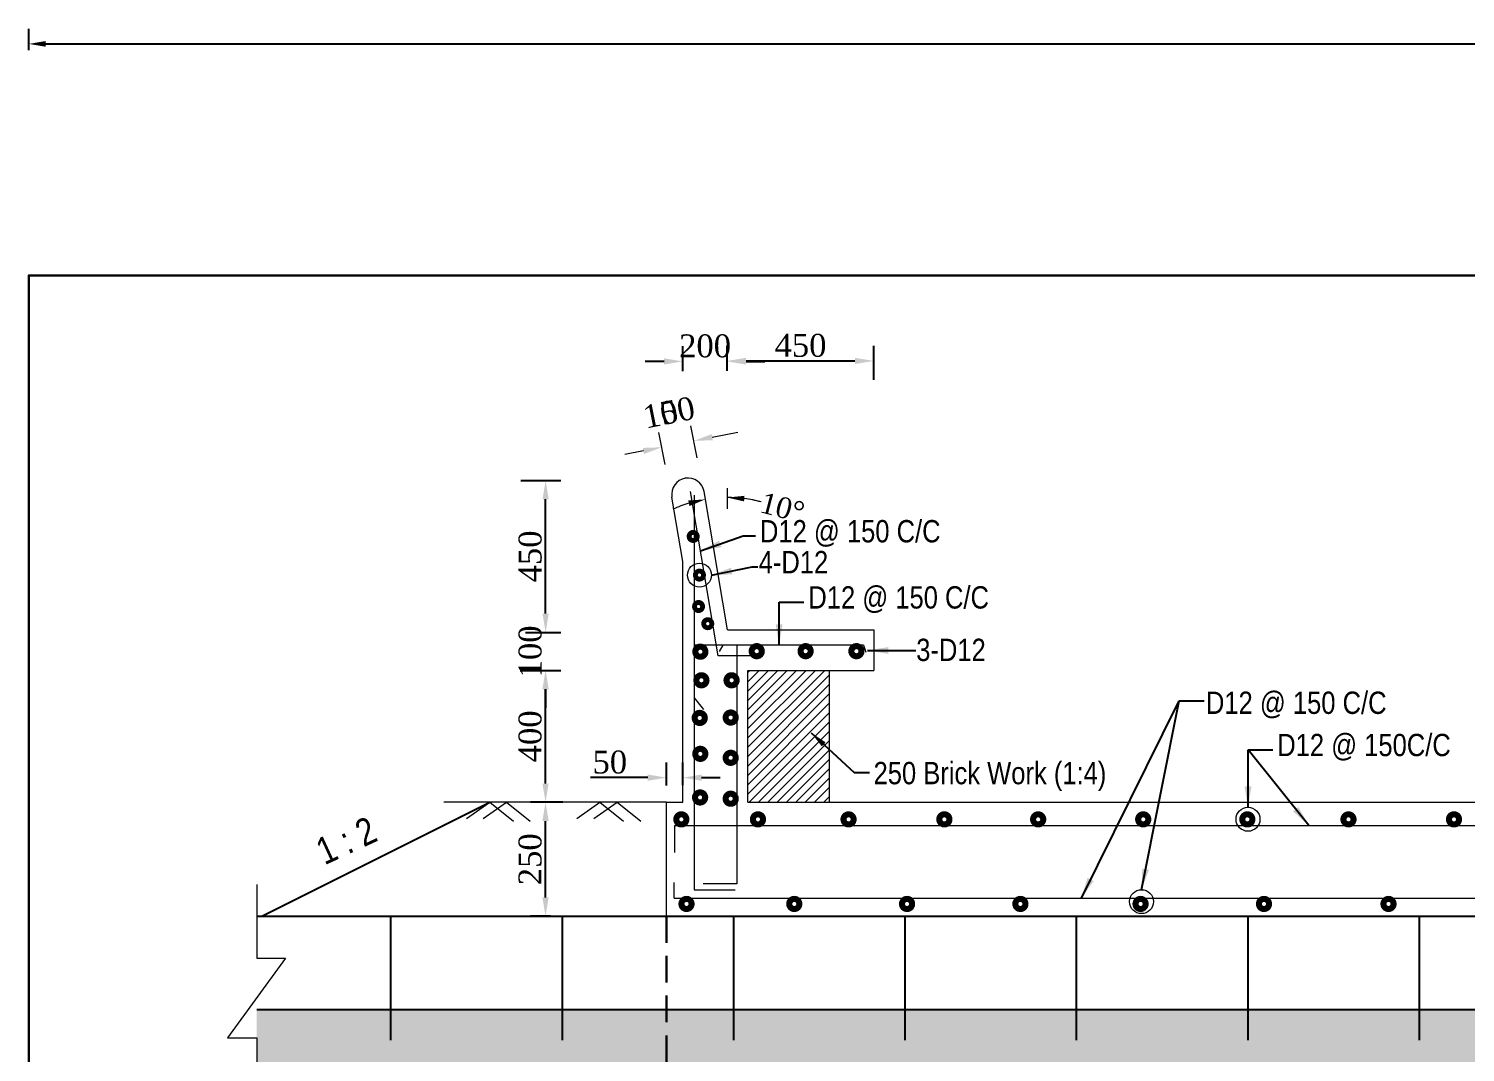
# Model space of a CAD drawing. Header units: metres. Extents: x -1354 to 3686, y -9962 to -7697.
# Drawn here: x 1283.34 to 1317.83, y -8932.42 to -8907.86 of the extents above; entities that cross this region are included whole.
import ezdxf

# ---------------------------------------------------------------- set-up
doc = ezdxf.new("R2010")
doc.units = ezdxf.units.M
doc.linetypes.add('DASHEDX2', pattern=[38.1, 25.4, -12.7])
doc.layers.add('Blocks', color=11, linetype='Continuous', lineweight=9)
doc.layers.add('Layer1', color=7, linetype='Continuous', lineweight=13)
doc.styles.get("Standard").update_dxf_attribs({"font": 'times.ttf'})
doc.styles.add('TIMES', font='ARIALN.TTF')
doc.dimstyles.get("Standard").update_dxf_attribs({"dimtxt": 0.5, "dimasz": 0.4075, "dimexe": 0.364, "dimexo": 0.219, "dimgap": 0.09, "dimtad": 0, "dimdec": 0, "dimlfac": 1000, "dimzin": 0, "dimdsep": 46, "dimtxsty": 'Standard', "dimcen": 0.09, "dimadec": 0, "dimazin": 0, "dimtfac": 1, "dimtdec": 0, "dimtofl": 0, "dimtmove": 0, "dimatfit": 3, "dimfxl": 1, "dimtolj": 1, "dimtzin": 0, "dimarcsym": 0})
pattern_1 = [(50, (-1602.6799, -8906.843), (1.2752927, -0.1115736), [0.13335, -1.46685]), (355, (-1602.6799, -8906.843), (-0.2466998, 1.3373965), [0.10668, -1.17348]), (100.451, (-1602.5737, -8906.8523), (1.0285975, 1.2258168), [0.11333, -1.24663]), (46.1842, (-1602.68, -8906.4874), (1.8975533, -0.2942963), [0.200025, -2.200275]), (96.6356, (-1602.5218, -8906.512), (1.6618296, 1.7319789), [0.169995, -1.869945]), (351.184, (-1602.68, -8906.4874), (1.6618322, 1.7319758), [0.16002, -1.76022]), (21, (-1602.5021, -8906.5763), (1.06130416, -0.71585863), [0.13335, -1.46685]), (326, (-1602.5021, -8906.5763), (0.4326142, 1.28931576), [0.10668, -1.17348]), (71.4514, (-1602.4137, -8906.636), (1.49391544, 0.57346), [0.11333, -1.24663]), (37.5, (-1602.67993, -8906.84303), (0.02162022, 0.59188527), [0, -1.159256, 0, -1.19126, 0, -1.177925]), (7.5, (-1602.6799, -8906.843), (0.46773764, 0.70126402), [0, -0.679196, 0, -1.132586, 0, -0.448945]), (327.5, (-1603.0764, -8906.84303), (0.94913417, -0.04010121), [0, -0.4445, 0, -1.38684, 0, -1.84023]), (317.5, (-1603.2542, -8906.843), (1.03690427, 0.17798544), [0, -0.57785, 0, -0.921004, 0, -1.30683])]
pattern_2 = [(45, (2871.1846, -5089.02784), (-0.1122532015, 0.1122532015), [])]

# ---------------------------------------------------------------- blocks, each defined once
blk = doc.blocks.new('*D164')
at = {"layer": 'Defpoints', "color": 0, "lineweight": -3}
for p in [(1295.747, -8926.421), (1296.222, -8926.421), (1296.089, -8929.155)]:
    blk.add_point(p, dxfattribs=at)
at = {"layer": 'Layer1', "color": 0, "lineweight": -2}
for p, q in [((1296.003, -8926.421), (1295.383, -8926.421)), ((1295.87, -8929.155), (1295.383, -8929.155))]:
    blk.add_line(p, q, dxfattribs=at)
at = {"layer": 'Layer1', "color": 7, "lineweight": -2}
blk.add_line((1295.747, -8928.705), (1295.747, -8926.871), dxfattribs=at)
at = {"layer": 'Layer1', "color": 7, "lineweight": -3}
for points in [[(1295.672, -8926.871), (1295.822, -8926.871), (1295.747, -8926.421)], [(1295.672, -8928.705), (1295.822, -8928.705), (1295.747, -8929.155)]]:
    blk.add_solid(points, dxfattribs=at)
at = {"layer": 'Layer1', "color": 0, "lineweight": 13, "insert": (1295.378, -8927.788), "char_height": 0.55, "attachment_point": 5, "rotation": 90}
blk.add_mtext('\\A1;250', dxfattribs=at)
blk = doc.blocks.new('*D168')
at = {"layer": 'Defpoints', "color": 0, "lineweight": -3}
for p in [(1294.922, -8923.257), (1295.747, -8923.257), (1296.384, -8926.421)]:
    blk.add_point(p, dxfattribs=at)
at = {"layer": 'Layer1', "color": 0, "lineweight": -2}
for p, q in [((1295.141, -8923.257), (1296.111, -8923.257)), ((1296.165, -8926.421), (1295.383, -8926.421))]:
    blk.add_line(p, q, dxfattribs=at)
at = {"layer": 'Layer1', "color": 7, "lineweight": -2}
blk.add_line((1295.747, -8925.971), (1295.747, -8923.707), dxfattribs=at)
at = {"layer": 'Layer1', "color": 7, "lineweight": -3}
for points in [[(1295.672, -8923.707), (1295.822, -8923.707), (1295.747, -8923.257)], [(1295.672, -8925.971), (1295.822, -8925.971), (1295.747, -8926.421)]]:
    blk.add_solid(points, dxfattribs=at)
at = {"layer": 'Layer1', "color": 0, "lineweight": 13, "insert": (1295.378, -8924.839), "char_height": 0.55, "attachment_point": 5, "rotation": 90}
blk.add_mtext('\\A1;400', dxfattribs=at)
blk = doc.blocks.new('*D169')
at = {"layer": 'Defpoints', "color": 0, "lineweight": -3}
for p in [(1295.065, -8922.345), (1295.749, -8922.345), (1294.922, -8923.257)]:
    blk.add_point(p, dxfattribs=at)
at = {"layer": 'Layer1', "color": 7, "lineweight": -2}
for p, q in [((1295.749, -8921.895), (1295.749, -8921.445)), ((1295.749, -8923.707), (1295.749, -8924.157))]:
    blk.add_line(p, q, dxfattribs=at)
at = {"layer": 'Layer1', "color": 0, "lineweight": -2}
for p, q in [((1295.284, -8922.345), (1296.113, -8922.345)), ((1295.141, -8923.257), (1296.113, -8923.257))]:
    blk.add_line(p, q, dxfattribs=at)
at = {"layer": 'Layer1', "color": 7, "lineweight": -3}
for points in [[(1295.674, -8921.895), (1295.824, -8921.895), (1295.749, -8922.345)], [(1295.674, -8923.707), (1295.824, -8923.707), (1295.749, -8923.257)]]:
    blk.add_solid(points, dxfattribs=at)
at = {"layer": 'Layer1', "color": 0, "lineweight": 13, "insert": (1295.38, -8922.801), "char_height": 0.55, "attachment_point": 5, "rotation": 90}
blk.add_mtext('\\A1;100', dxfattribs=at)
blk = doc.blocks.new('*D170')
at = {"layer": 'Defpoints', "color": 0, "lineweight": -3}
for p in [(1294.938, -8918.701), (1295.749, -8918.701), (1295.044, -8922.345)]:
    blk.add_point(p, dxfattribs=at)
at = {"layer": 'Layer1', "color": 0, "lineweight": -2}
for p, q in [((1295.157, -8918.701), (1296.113, -8918.701)), ((1295.263, -8922.345), (1296.113, -8922.345))]:
    blk.add_line(p, q, dxfattribs=at)
at = {"layer": 'Layer1', "color": 7, "lineweight": -2}
blk.add_line((1295.749, -8921.895), (1295.749, -8919.151), dxfattribs=at)
at = {"layer": 'Layer1', "color": 7, "lineweight": -3}
for points in [[(1295.674, -8919.151), (1295.824, -8919.151), (1295.749, -8918.701)], [(1295.674, -8921.895), (1295.824, -8921.895), (1295.749, -8922.345)]]:
    blk.add_solid(points, dxfattribs=at)
at = {"layer": 'Layer1', "color": 0, "lineweight": 13, "insert": (1295.38, -8920.523), "char_height": 0.55, "attachment_point": 5, "rotation": 90}
blk.add_mtext('\\A1;450', dxfattribs=at)
blk = doc.blocks.new('*D171')
at = {"layer": 'Defpoints', "color": 0, "lineweight": -3}
for p in [(1303.625, -8915.832), (1300.111, -8916.288), (1303.625, -8916.503)]:
    blk.add_point(p, dxfattribs=at)
at = {"layer": 'Layer1', "color": 0, "lineweight": -2}
for p, q in [((1300.111, -8916.069), (1300.111, -8915.468)), ((1303.625, -8916.284), (1303.625, -8915.468))]:
    blk.add_line(p, q, dxfattribs=at)
at = {"layer": 'Layer1', "color": 7, "lineweight": -2}
blk.add_line((1300.561, -8915.832), (1303.175, -8915.832), dxfattribs=at)
at = {"layer": 'Layer1', "color": 7, "lineweight": -3}
for points in [[(1300.561, -8915.757), (1300.561, -8915.907), (1300.111, -8915.832)], [(1303.175, -8915.757), (1303.175, -8915.907), (1303.625, -8915.832)]]:
    blk.add_solid(points, dxfattribs=at)
at = {"layer": 'Layer1', "color": 0, "lineweight": 13, "insert": (1301.868, -8915.462), "char_height": 0.55, "attachment_point": 5}
blk.add_mtext('\\A1;450', dxfattribs=at)
blk = doc.blocks.new('*D172')
at = {"layer": 'Defpoints', "color": 0, "lineweight": -3}
for p in [(1299.042, -8925.829), (1298.652, -8926.234), (1299.042, -8926.228)]:
    blk.add_point(p, dxfattribs=at)
at = {"layer": 'Layer1', "color": 0, "lineweight": -2}
for p, q in [((1298.652, -8926.015), (1298.652, -8925.465)), ((1299.042, -8926.009), (1299.042, -8925.465))]:
    blk.add_line(p, q, dxfattribs=at)
at = {"layer": 'Layer1', "color": 7, "lineweight": -2}
for p, q in [((1298.202, -8925.829), (1296.827, -8925.829)), ((1299.492, -8925.829), (1299.942, -8925.829))]:
    blk.add_line(p, q, dxfattribs=at)
at = {"layer": 'Layer1', "color": 7, "lineweight": -3}
for points in [[(1298.202, -8925.754), (1298.202, -8925.904), (1298.652, -8925.829)], [(1299.492, -8925.754), (1299.492, -8925.904), (1299.042, -8925.829)]]:
    blk.add_solid(points, dxfattribs=at)
at = {"layer": 'Layer1', "color": 0, "lineweight": 13, "insert": (1297.29, -8925.459), "char_height": 0.55, "attachment_point": 5}
blk.add_mtext('\\A1;50', dxfattribs=at)
blk = doc.blocks.new('*D173')
at = {"layer": 'Defpoints', "color": 0, "lineweight": -3}
for p in [(1300.111, -8915.844), (1299.042, -8916.293), (1300.111, -8916.288)]:
    blk.add_point(p, dxfattribs=at)
at = {"layer": 'Layer1', "color": 0, "lineweight": -2}
for p, q in [((1299.042, -8916.074), (1299.042, -8915.48)), ((1300.111, -8916.069), (1300.111, -8915.48))]:
    blk.add_line(p, q, dxfattribs=at)
at = {"layer": 'Layer1', "color": 7, "lineweight": -2}
for p, q in [((1298.592, -8915.844), (1298.142, -8915.844)), ((1300.561, -8915.844), (1301.011, -8915.844))]:
    blk.add_line(p, q, dxfattribs=at)
at = {"layer": 'Layer1', "color": 7, "lineweight": -3}
for points in [[(1298.592, -8915.769), (1298.592, -8915.919), (1299.042, -8915.844)], [(1300.561, -8915.769), (1300.561, -8915.919), (1300.111, -8915.844)]]:
    blk.add_solid(points, dxfattribs=at)
at = {"layer": 'Layer1', "color": 0, "lineweight": 13, "insert": (1299.577, -8915.474), "char_height": 0.55, "attachment_point": 5}
blk.add_mtext('\\A1;200', dxfattribs=at)
blk = doc.blocks.new('*D190')
at = {"color": 0, "lineweight": -2, "ltscale": 0.5}
for p, q in [((1283.341, -8908.376), (1283.341, -8907.862)), ((1394.44, -8908.376), (1394.44, -8907.862)), ((1283.749, -8908.226), (1337.752, -8908.226)), ((1394.033, -8908.226), (1340.029, -8908.226))]:
    blk.add_line(p, q, dxfattribs=at)
at = {"color": 0, "linetype": 'Continuous', "lineweight": -3, "ltscale": 0.5}
for points in [[(1283.749, -8908.158), (1283.749, -8908.294), (1283.341, -8908.226)], [(1394.033, -8908.158), (1394.033, -8908.294), (1394.44, -8908.226)]]:
    blk.add_solid(points, dxfattribs=at)
at = {"layer": 'Defpoints', "color": 0, "linetype": 'Continuous', "lineweight": -3, "ltscale": 0.5}
for p in [(1394.44, -8908.226), (1283.341, -8913.782), (1394.44, -8913.782)]:
    blk.add_point(p, dxfattribs=at)
at = {"color": 0, "linetype": 'Continuous', "lineweight": -3, "ltscale": 0.5, "insert": (1338.891, -8908.226), "char_height": 0.5, "attachment_point": 5}
blk.add_mtext('\\A1;111099', dxfattribs=at)
blk = doc.blocks.new('*D290')
at = {"layer": 'Defpoints', "color": 0, "lineweight": -3}
for p in [(1295.747, -8926.421), (1296.222, -8926.421), (1296.089, -8929.155)]:
    blk.add_point(p, dxfattribs=at)
at = {"layer": 'Layer1', "color": 0, "lineweight": -2}
for p, q in [((1296.003, -8926.421), (1295.383, -8926.421)), ((1295.87, -8929.155), (1295.383, -8929.155))]:
    blk.add_line(p, q, dxfattribs=at)
at = {"layer": 'Layer1', "color": 7, "lineweight": -2}
blk.add_line((1295.747, -8928.705), (1295.747, -8926.871), dxfattribs=at)
at = {"layer": 'Layer1', "color": 7, "lineweight": -3}
for points in [[(1295.672, -8926.871), (1295.822, -8926.871), (1295.747, -8926.421)], [(1295.672, -8928.705), (1295.822, -8928.705), (1295.747, -8929.155)]]:
    blk.add_solid(points, dxfattribs=at)
at = {"layer": 'Layer1', "color": 0, "lineweight": 13, "insert": (1295.378, -8927.788), "char_height": 0.55, "attachment_point": 5, "rotation": 90}
blk.add_mtext('\\A1;250', dxfattribs=at)
blk = doc.blocks.new('*D294')
at = {"layer": 'Defpoints', "color": 0, "lineweight": -3}
for p in [(1294.922, -8923.257), (1295.747, -8923.257), (1296.384, -8926.421)]:
    blk.add_point(p, dxfattribs=at)
at = {"layer": 'Layer1', "color": 0, "lineweight": -2}
for p, q in [((1295.141, -8923.257), (1296.111, -8923.257)), ((1296.165, -8926.421), (1295.383, -8926.421))]:
    blk.add_line(p, q, dxfattribs=at)
at = {"layer": 'Layer1', "color": 7, "lineweight": -2}
blk.add_line((1295.747, -8925.971), (1295.747, -8923.707), dxfattribs=at)
at = {"layer": 'Layer1', "color": 7, "lineweight": -3}
for points in [[(1295.672, -8923.707), (1295.822, -8923.707), (1295.747, -8923.257)], [(1295.672, -8925.971), (1295.822, -8925.971), (1295.747, -8926.421)]]:
    blk.add_solid(points, dxfattribs=at)
at = {"layer": 'Layer1', "color": 0, "lineweight": 13, "insert": (1295.378, -8924.839), "char_height": 0.55, "attachment_point": 5, "rotation": 90}
blk.add_mtext('\\A1;400', dxfattribs=at)
blk = doc.blocks.new('*D295')
at = {"layer": 'Defpoints', "color": 0, "lineweight": -3}
for p in [(1295.065, -8922.345), (1295.749, -8922.345), (1294.922, -8923.257)]:
    blk.add_point(p, dxfattribs=at)
at = {"layer": 'Layer1', "color": 7, "lineweight": -2}
for p, q in [((1295.749, -8921.895), (1295.749, -8921.445)), ((1295.749, -8923.707), (1295.749, -8924.157))]:
    blk.add_line(p, q, dxfattribs=at)
at = {"layer": 'Layer1', "color": 0, "lineweight": -2}
for p, q in [((1295.284, -8922.345), (1296.113, -8922.345)), ((1295.141, -8923.257), (1296.113, -8923.257))]:
    blk.add_line(p, q, dxfattribs=at)
at = {"layer": 'Layer1', "color": 7, "lineweight": -3}
for points in [[(1295.674, -8921.895), (1295.824, -8921.895), (1295.749, -8922.345)], [(1295.674, -8923.707), (1295.824, -8923.707), (1295.749, -8923.257)]]:
    blk.add_solid(points, dxfattribs=at)
at = {"layer": 'Layer1', "color": 0, "lineweight": 13, "insert": (1295.38, -8922.801), "char_height": 0.55, "attachment_point": 5, "rotation": 90}
blk.add_mtext('\\A1;100', dxfattribs=at)
blk = doc.blocks.new('*D296')
at = {"layer": 'Defpoints', "color": 0, "lineweight": -3}
for p in [(1294.938, -8918.701), (1295.749, -8918.701), (1295.044, -8922.345)]:
    blk.add_point(p, dxfattribs=at)
at = {"layer": 'Layer1', "color": 0, "lineweight": -2}
for p, q in [((1295.157, -8918.701), (1296.113, -8918.701)), ((1295.263, -8922.345), (1296.113, -8922.345))]:
    blk.add_line(p, q, dxfattribs=at)
at = {"layer": 'Layer1', "color": 7, "lineweight": -2}
blk.add_line((1295.749, -8921.895), (1295.749, -8919.151), dxfattribs=at)
at = {"layer": 'Layer1', "color": 7, "lineweight": -3}
for points in [[(1295.674, -8919.151), (1295.824, -8919.151), (1295.749, -8918.701)], [(1295.674, -8921.895), (1295.824, -8921.895), (1295.749, -8922.345)]]:
    blk.add_solid(points, dxfattribs=at)
at = {"layer": 'Layer1', "color": 0, "lineweight": 13, "insert": (1295.38, -8920.523), "char_height": 0.55, "attachment_point": 5, "rotation": 90}
blk.add_mtext('\\A1;450', dxfattribs=at)
blk = doc.blocks.new('*D297')
at = {"layer": 'Defpoints', "color": 0, "lineweight": -3}
for p in [(1303.625, -8915.832), (1300.111, -8916.288), (1303.625, -8916.503)]:
    blk.add_point(p, dxfattribs=at)
at = {"layer": 'Layer1', "color": 0, "lineweight": -2}
for p, q in [((1300.111, -8916.069), (1300.111, -8915.468)), ((1303.625, -8916.284), (1303.625, -8915.468))]:
    blk.add_line(p, q, dxfattribs=at)
at = {"layer": 'Layer1', "color": 7, "lineweight": -2}
blk.add_line((1300.561, -8915.832), (1303.175, -8915.832), dxfattribs=at)
at = {"layer": 'Layer1', "color": 7, "lineweight": -3}
for points in [[(1300.561, -8915.757), (1300.561, -8915.907), (1300.111, -8915.832)], [(1303.175, -8915.757), (1303.175, -8915.907), (1303.625, -8915.832)]]:
    blk.add_solid(points, dxfattribs=at)
at = {"layer": 'Layer1', "color": 0, "lineweight": 13, "insert": (1301.868, -8915.462), "char_height": 0.55, "attachment_point": 5}
blk.add_mtext('\\A1;450', dxfattribs=at)
blk = doc.blocks.new('*D299')
at = {"layer": 'Defpoints', "color": 0, "lineweight": -3}
for p in [(1299.042, -8925.829), (1298.652, -8926.234), (1299.042, -8926.228)]:
    blk.add_point(p, dxfattribs=at)
at = {"layer": 'Layer1', "color": 0, "lineweight": -2}
for p, q in [((1298.652, -8926.015), (1298.652, -8925.465)), ((1299.042, -8926.009), (1299.042, -8925.465))]:
    blk.add_line(p, q, dxfattribs=at)
at = {"layer": 'Layer1', "color": 7, "lineweight": -2}
for p, q in [((1298.202, -8925.829), (1296.827, -8925.829)), ((1299.492, -8925.829), (1299.942, -8925.829))]:
    blk.add_line(p, q, dxfattribs=at)
at = {"layer": 'Layer1', "color": 7, "lineweight": -3}
for points in [[(1298.202, -8925.754), (1298.202, -8925.904), (1298.652, -8925.829)], [(1299.492, -8925.754), (1299.492, -8925.904), (1299.042, -8925.829)]]:
    blk.add_solid(points, dxfattribs=at)
at = {"layer": 'Layer1', "color": 0, "lineweight": 13, "insert": (1297.29, -8925.459), "char_height": 0.55, "attachment_point": 5}
blk.add_mtext('\\A1;50', dxfattribs=at)
blk = doc.blocks.new('*D300')
at = {"layer": 'Defpoints', "color": 0, "lineweight": -3}
for p in [(1300.111, -8915.844), (1299.042, -8916.293), (1300.111, -8916.288)]:
    blk.add_point(p, dxfattribs=at)
at = {"layer": 'Layer1', "color": 0, "lineweight": -2}
for p, q in [((1299.042, -8916.074), (1299.042, -8915.48)), ((1300.111, -8916.069), (1300.111, -8915.48))]:
    blk.add_line(p, q, dxfattribs=at)
at = {"layer": 'Layer1', "color": 7, "lineweight": -2}
for p, q in [((1298.592, -8915.844), (1298.142, -8915.844)), ((1300.561, -8915.844), (1301.011, -8915.844))]:
    blk.add_line(p, q, dxfattribs=at)
at = {"layer": 'Layer1', "color": 7, "lineweight": -3}
for points in [[(1298.592, -8915.769), (1298.592, -8915.919), (1299.042, -8915.844)], [(1300.561, -8915.769), (1300.561, -8915.919), (1300.111, -8915.844)]]:
    blk.add_solid(points, dxfattribs=at)
at = {"layer": 'Layer1', "color": 0, "lineweight": 13, "insert": (1299.577, -8915.474), "char_height": 0.55, "attachment_point": 5}
blk.add_mtext('\\A1;200', dxfattribs=at)
blk = doc.blocks.new('*D317')
at = {"color": 0, "lineweight": -2, "ltscale": 0.5}
for p, q in [((1283.341, -8908.376), (1283.341, -8907.862)), ((1394.44, -8908.376), (1394.44, -8907.862)), ((1283.749, -8908.226), (1337.752, -8908.226)), ((1394.033, -8908.226), (1340.029, -8908.226))]:
    blk.add_line(p, q, dxfattribs=at)
at = {"color": 0, "linetype": 'Continuous', "lineweight": -3, "ltscale": 0.5}
for points in [[(1283.749, -8908.158), (1283.749, -8908.294), (1283.341, -8908.226)], [(1394.033, -8908.158), (1394.033, -8908.294), (1394.44, -8908.226)]]:
    blk.add_solid(points, dxfattribs=at)
at = {"layer": 'Defpoints', "color": 0, "linetype": 'Continuous', "lineweight": -3, "ltscale": 0.5}
for p in [(1394.44, -8908.226), (1283.341, -8913.782), (1394.44, -8913.782)]:
    blk.add_point(p, dxfattribs=at)
at = {"color": 0, "linetype": 'Continuous', "lineweight": -3, "ltscale": 0.5, "insert": (1338.891, -8908.226), "char_height": 0.5, "attachment_point": 5}
blk.add_mtext('\\A1;111099', dxfattribs=at)

msp = doc.modelspace()

# ---------------------------------------------------------------- hatches: boundary and pattern name
at = {"layer": 'Blocks', "lineweight": 9, "ltscale": 0.05}
h = msp.add_hatch(dxfattribs=at)
h.set_pattern_fill('AR-CONC', color=0, scale=0.007, style=0)
h.set_pattern_definition(pattern_1)
h.paths.add_polyline_path([(1337.058721, -8931.402628), (1288.814625, -8931.402628), (1288.814625, -8932.707628), (1337.058721, -8932.707628)])
h = msp.add_hatch(dxfattribs=at)
h.set_pattern_fill('AR-CONC', color=0, scale=0.007, style=0)
h.set_pattern_definition(pattern_1)
h.paths.add_polyline_path([(1337.058721, -8931.402628), (1288.814625, -8931.402628), (1288.814625, -8932.707628), (1337.058721, -8932.707628)])
at = {"layer": 'Layer1', "lineweight": 5}
h = msp.add_hatch(dxfattribs=at)
h.set_pattern_fill('LINE', scale=0.05, angle=45, style=0)
h.set_pattern_definition(pattern_2)
h.paths.add_polyline_path([(1300.604836, -8926.420683), (1302.557961, -8926.420683), (1302.557961, -8923.257377), (1300.604836, -8923.257377)])
h = msp.add_hatch(dxfattribs=at)
h.set_pattern_fill('LINE', scale=0.05, angle=45, style=0)
h.set_pattern_definition(pattern_2)
h.paths.add_polyline_path([(1300.604836, -8926.420683), (1302.557961, -8926.420683), (1302.557961, -8923.257377), (1300.604836, -8923.257377)])

# ---------------------------------------------------------------- linework, layer by layer
at = {"color": 0, "linetype": 'Continuous', "lineweight": -3, "ltscale": 0.5}
for p, q in [((1288.939664, -8929.155058), (1294.408414, -8926.420683)), ((1288.814625, -8929.155058), (1337.058721, -8929.155058)), ((1288.814625, -8929.155058), (1337.058721, -8929.155058)), ((1292.027996, -8929.155058), (1292.027996, -8932.128081)), ((1292.027996, -8929.155058), (1292.027996, -8932.128081)), ((1296.143163, -8929.155058), (1296.143163, -8932.128081)), ((1296.143163, -8929.155058), (1296.143163, -8932.128081)), ((1300.258331, -8929.155058), (1300.258331, -8932.128081)), ((1300.258331, -8929.155058), (1300.258331, -8932.128081)), ((1304.373499, -8929.155058), (1304.373499, -8932.128081)), ((1304.373499, -8929.155058), (1304.373499, -8932.128081)), ((1308.488667, -8929.155058), (1308.488667, -8932.128081)), ((1308.488667, -8929.155058), (1308.488667, -8932.128081)), ((1312.603834, -8929.155058), (1312.603834, -8932.128081)), ((1312.603834, -8929.155058), (1312.603834, -8932.128081)), ((1316.719002, -8929.155058), (1316.719002, -8932.128081)), ((1316.719002, -8929.155058), (1316.719002, -8932.128081)), ((1288.814625, -8931.392329), (1337.150784, -8931.392329)), ((1288.814625, -8931.392329), (1337.150784, -8931.392329))]:
    msp.add_line(p, q, dxfattribs=at)
at = {"layer": 'Blocks', "color": 0, "linetype": 'ByBlock', "lineweight": 13, "ltscale": 0.5}
for p, q in [((1299.312498, -8919.054667), (1299.312498, -8928.522482)), ((1299.312498, -8919.054667), (1299.312498, -8928.522482)), ((1300.111458, -8919.383749), (1300.111458, -8918.882227)), ((1300.111458, -8919.383749), (1300.111458, -8918.882227)), ((1303.624703, -8922.285354), (1303.624703, -8923.257377)), ((1303.624703, -8922.285354), (1303.624703, -8923.257377)), ((1303.38357, -8922.650984), (1299.312498, -8922.650984)), ((1303.38357, -8922.650984), (1299.312498, -8922.650984)), ((1300.90412, -8922.908624), (1299.892174, -8922.908624)), ((1300.90412, -8922.908624), (1299.892174, -8922.908624)), ((1300.002691, -8922.650984), (1299.912371, -8922.801105)), ((1300.002691, -8922.650984), (1299.912371, -8922.801105)), ((1300.341543, -8922.650984), (1300.341543, -8928.379076)), ((1300.341543, -8922.650984), (1300.341543, -8928.379076)), ((1303.38357, -8922.650984), (1303.433266, -8922.821509)), ((1303.38357, -8922.650984), (1303.433266, -8922.821509)), ((1302.559762, -8923.257377), (1302.559762, -8926.420683)), ((1302.559762, -8923.257377), (1302.559762, -8926.420683)), ((1299.312498, -8923.911824), (1299.538807, -8924.198356)), ((1299.312498, -8923.911824), (1299.538807, -8924.198356)), ((1298.651711, -8926.420683), (1293.303117, -8926.420683)), ((1298.651711, -8926.420683), (1293.303117, -8926.420683)), ((1298.841428, -8926.975712), (1298.841428, -8927.6266)), ((1298.841428, -8926.975712), (1298.841428, -8927.6266)), ((1298.833986, -8928.71918), (1298.833986, -8928.341713)), ((1298.833986, -8928.71918), (1298.833986, -8928.341713)), ((1300.341543, -8928.379076), (1299.528104, -8928.379076)), ((1300.341543, -8928.379076), (1299.528104, -8928.379076)), ((1299.312498, -8928.522482), (1300.2999, -8928.522482)), ((1299.312498, -8928.522482), (1300.2999, -8928.522482))]:
    msp.add_line(p, q, dxfattribs=at)
for points in [[(1293.852835, -8926.806908), (1294.408414, -8926.420683), (1294.975156, -8926.873499)], [(1293.852835, -8926.806908), (1294.408414, -8926.420683), (1294.975156, -8926.873499)], [(1294.252852, -8926.806908), (1294.808431, -8926.420683), (1295.375173, -8926.873499)], [(1294.252852, -8926.806908), (1294.808431, -8926.420683), (1295.375173, -8926.873499)], [(1296.497545, -8926.806908), (1297.053125, -8926.420683), (1297.619867, -8926.873499)], [(1296.497545, -8926.806908), (1297.053125, -8926.420683), (1297.619867, -8926.873499)], [(1296.908725, -8926.806908), (1297.464305, -8926.420683), (1298.031046, -8926.873499)], [(1296.908725, -8926.806908), (1297.464305, -8926.420683), (1298.031046, -8926.873499)]]:
    msp.add_lwpolyline(points, dxfattribs=at)
at = {"layer": 'Blocks', "color": 0, "lineweight": 13, "ltscale": 0.05}
msp.add_lwpolyline([(1288.814625, -8928.391627), (1288.814625, -8930.161799), (1289.50717, -8930.161799), (1288.113694, -8932.075667), (1288.814625, -8932.075667), (1288.814625, -8936.18146)], dxfattribs=at)
msp.add_lwpolyline([(1288.814625, -8928.391627), (1288.814625, -8930.161799), (1289.50717, -8930.161799), (1288.113694, -8932.075667), (1288.814625, -8932.075667), (1288.814625, -8936.18146)], dxfattribs=at)
at = {"layer": 'Blocks', "color": 0, "linetype": 'ByBlock', "lineweight": 13, "ltscale": 0.5}
for centre in [(1299.441771, -8920.97011), (1299.441771, -8920.97011), (1312.610032, -8926.828753), (1312.610032, -8926.828753), (1310.054191, -8928.804655), (1310.054191, -8928.804655)]:
    msp.add_circle(centre, 0.287312, dxfattribs=at)
for start, end in [(75.2568308, 90), (75.2568308, 90), (75.2873677, 82.6436838), (75.2873677, 82.6436838), (106.9136152, 114.2699314), (106.9136152, 114.2699314)]:
    msp.add_arc((1300.111458, -8922.285354), 3.176056, start, end, dxfattribs=at)
for points in [[(1300.513761, -8919.203217), (1300.522475, -8919.067663), (1300.111458, -8919.109298)], [(1300.513761, -8919.203217), (1300.522475, -8919.067663), (1300.111458, -8919.109298)], [(1299.171899, -8919.180567), (1299.202999, -8919.312793), (1299.584125, -8919.153382)], [(1299.171899, -8919.180567), (1299.202999, -8919.312793), (1299.584125, -8919.153382)]]:
    msp.add_solid(points, dxfattribs=at)
at = {"layer": 'Layer1', "color": 7, "lineweight": 13}
for p, q in [((1299.389348, -8918.153112), (1299.237126, -8917.392414)), ((1299.389348, -8918.153112), (1299.237126, -8917.392414)), ((1298.619195, -8918.314828), (1298.46551, -8917.54682)), ((1298.619195, -8918.314828), (1298.46551, -8917.54682)), ((1299.749801, -8917.661039), (1300.361668, -8917.5386)), ((1299.749801, -8917.661039), (1300.361668, -8917.5386)), ((1298.095681, -8917.992042), (1297.654429, -8918.080341)), ((1298.095681, -8917.992042), (1297.654429, -8918.080341)), ((1299.042336, -8920.640919), (1298.782417, -8919.097185)), ((1299.042336, -8920.640919), (1298.782417, -8919.097185)), ((1299.892174, -8922.908624), (1299.228599, -8918.967471)), ((1299.892174, -8922.908624), (1299.228599, -8918.967471)), ((1300.111458, -8922.285354), (1299.552823, -8918.967471)), ((1300.111458, -8922.285354), (1299.552823, -8918.967471)), ((1299.042336, -8926.420683), (1299.042336, -8920.640919)), ((1299.042336, -8926.420683), (1299.042336, -8920.640919)), ((1300.111458, -8922.285354), (1303.624703, -8922.285354)), ((1300.111458, -8922.285354), (1303.624703, -8922.285354)), ((1300.604836, -8923.257377), (1303.624703, -8923.257377)), ((1300.604836, -8926.420683), (1300.604836, -8923.257377)), ((1300.604836, -8923.257377), (1303.624703, -8923.257377)), ((1300.604836, -8926.420683), (1300.604836, -8923.257377)), ((1298.651711, -8926.420683), (1299.042336, -8926.420683)), ((1298.651711, -8929.155058), (1298.651711, -8926.420683)), ((1298.651711, -8926.420683), (1299.042336, -8926.420683)), ((1298.651711, -8929.155058), (1298.651711, -8926.420683)), ((1300.604836, -8926.420683), (1324.823586, -8926.420683)), ((1300.604836, -8926.420683), (1324.823586, -8926.420683)), ((1298.841428, -8926.975712), (1326.558723, -8926.975712)), ((1298.841428, -8926.975712), (1326.558723, -8926.975712)), ((1298.833986, -8928.71918), (1326.551383, -8928.71918)), ((1298.833986, -8928.71918), (1326.551383, -8928.71918)), ((1298.651711, -8929.155058), (1326.776711, -8929.155058)), ((1298.651711, -8929.155058), (1326.776711, -8929.155058))]:
    msp.add_line(p, q, dxfattribs=at)
at = {"layer": 'Layer1', "color": 7, "linetype": 'DASHEDX2', "lineweight": 30, "ltscale": 0.025}
msp.add_line((1298.651711, -8929.155058), (1298.651711, -8936.123236), dxfattribs=at)
msp.add_line((1298.651711, -8929.155058), (1298.651711, -8936.123236), dxfattribs=at)
at = {"layer": 'Layer1', "color": 7, "lineweight": 30}
msp.add_lwpolyline([(1370.797996, -8991.143948), (1283.341058, -8991.143948), (1283.341058, -8913.782203), (1394.440138, -8913.782203), (1394.440138, -8974.667138), (1394.440138, -8988.621718), (1394.440138, -8991.143948)], close=True, dxfattribs=at)
msp.add_lwpolyline([(1370.797996, -8991.143948), (1283.341058, -8991.143948), (1283.341058, -8913.782203), (1394.440138, -8913.782203), (1394.440138, -8974.667138), (1394.440138, -8988.621718), (1394.440138, -8991.143948)], close=True, dxfattribs=at)
at = {"layer": 'Layer1', "color": 7, "lineweight": 13}
for points, const_width in [([(1299.349543, -8920.042353, -1), (1299.232763, -8920.042353, -1)], 0.194634), ([(1299.349543, -8920.042353, -1), (1299.232763, -8920.042353, -1)], 0.194634), ([(1299.500161, -8920.97011, -1), (1299.383381, -8920.97011, -1)], 0.194634), ([(1299.500161, -8920.97011, -1), (1299.383381, -8920.97011, -1)], 0.194634), ([(1299.479172, -8921.723959, -1), (1299.362392, -8921.723959, -1)], 0.194634), ([(1299.479172, -8921.723959, -1), (1299.362392, -8921.723959, -1)], 0.194634), ([(1299.70019, -8922.135974, -1), (1299.583409, -8922.135974, -1)], 0.194634), ([(1299.70019, -8922.135974, -1), (1299.583409, -8922.135974, -1)], 0.194634), ([(1299.536985, -8922.807887, -1), (1299.39101, -8922.807887, -1)], 0.243292), ([(1299.536985, -8922.807887, -1), (1299.39101, -8922.807887, -1)], 0.243292), ([(1300.890102, -8922.795511, -1), (1300.744126, -8922.795511, -1)], 0.243292), ([(1300.890102, -8922.795511, -1), (1300.744126, -8922.795511, -1)], 0.243292), ([(1302.063546, -8922.795511, -1), (1301.917571, -8922.795511, -1)], 0.243292), ([(1302.063546, -8922.795511, -1), (1301.917571, -8922.795511, -1)], 0.243292), ([(1303.282814, -8922.795511, -1), (1303.136838, -8922.795511, -1)], 0.243292), ([(1303.282814, -8922.795511, -1), (1303.136838, -8922.795511, -1)], 0.243292), ([(1299.562063, -8923.493619, -1), (1299.416087, -8923.493619, -1)], 0.243292), ([(1299.562063, -8923.493619, -1), (1299.416087, -8923.493619, -1)], 0.243292), ([(1300.2861, -8923.493619, -1), (1300.140125, -8923.493619, -1)], 0.243292), ([(1300.2861, -8923.493619, -1), (1300.140125, -8923.493619, -1)], 0.243292), ([(1299.522, -8924.396711, -1), (1299.376025, -8924.396711, -1)], 0.243292), ([(1299.522, -8924.396711, -1), (1299.376025, -8924.396711, -1)], 0.243292), ([(1300.265457, -8924.387521, -1), (1300.119482, -8924.387521, -1)], 0.243292), ([(1300.265457, -8924.387521, -1), (1300.119482, -8924.387521, -1)], 0.243292), ([(1299.535252, -8925.258717, -1), (1299.389277, -8925.258717, -1)], 0.243292), ([(1299.535252, -8925.258717, -1), (1299.389277, -8925.258717, -1)], 0.243292), ([(1300.265457, -8925.353611, -1), (1300.119482, -8925.353611, -1)], 0.243292), ([(1300.265457, -8925.353611, -1), (1300.119482, -8925.353611, -1)], 0.243292), ([(1299.530359, -8926.305151, -1), (1299.384384, -8926.305151, -1)], 0.243292), ([(1299.530359, -8926.305151, -1), (1299.384384, -8926.305151, -1)], 0.243292), ([(1300.265457, -8926.335068, -1), (1300.119482, -8926.335068, -1)], 0.243292), ([(1300.265457, -8926.335068, -1), (1300.119482, -8926.335068, -1)], 0.243292), ([(1299.080085, -8926.830671, -1), (1298.93411, -8926.830671, -1)], 0.243292), ([(1299.080085, -8926.830671, -1), (1298.93411, -8926.830671, -1)], 0.243292), ([(1300.919614, -8926.830671, -1), (1300.773638, -8926.830671, -1)], 0.243292), ([(1300.919614, -8926.830671, -1), (1300.773638, -8926.830671, -1)], 0.243292), ([(1303.094376, -8926.830671, -1), (1302.9484, -8926.830671, -1)], 0.243292), ([(1303.094376, -8926.830671, -1), (1302.9484, -8926.830671, -1)], 0.243292), ([(1305.394627, -8926.830671, -1), (1305.248652, -8926.830671, -1)], 0.243292), ([(1305.394627, -8926.830671, -1), (1305.248652, -8926.830671, -1)], 0.243292), ([(1307.645998, -8926.830671, -1), (1307.500022, -8926.830671, -1)], 0.243292), ([(1307.645998, -8926.830671, -1), (1307.500022, -8926.830671, -1)], 0.243292), ([(1310.167972, -8926.830671, -1), (1310.021996, -8926.830671, -1)], 0.243292), ([(1310.167972, -8926.830671, -1), (1310.021996, -8926.830671, -1)], 0.243292), ([(1312.667365, -8926.830671, -1), (1312.52139, -8926.830671, -1)], 0.243292), ([(1312.667365, -8926.830671, -1), (1312.52139, -8926.830671, -1)], 0.243292), ([(1315.095349, -8926.830671, -1), (1314.949374, -8926.830671, -1)], 0.243292), ([(1315.095349, -8926.830671, -1), (1314.949374, -8926.830671, -1)], 0.243292), ([(1317.628282, -8926.830671, -1), (1317.482306, -8926.830671, -1)], 0.243292), ([(1317.628282, -8926.830671, -1), (1317.482306, -8926.830671, -1)], 0.243292), ([(1299.204504, -8928.85955, -1), (1299.058529, -8928.85955, -1)], 0.243292), ([(1299.204504, -8928.85955, -1), (1299.058529, -8928.85955, -1)], 0.243292), ([(1301.791618, -8928.85955, -1), (1301.645643, -8928.85955, -1)], 0.243292), ([(1301.791618, -8928.85955, -1), (1301.645643, -8928.85955, -1)], 0.243292), ([(1304.498462, -8928.85955, -1), (1304.352487, -8928.85955, -1)], 0.243292), ([(1304.498462, -8928.85955, -1), (1304.352487, -8928.85955, -1)], 0.243292), ([(1307.219578, -8928.85955, -1), (1307.073603, -8928.85955, -1)], 0.243292), ([(1307.219578, -8928.85955, -1), (1307.073603, -8928.85955, -1)], 0.243292), ([(1310.104105, -8928.85955, -1), (1309.95813, -8928.85955, -1)], 0.243292), ([(1310.104105, -8928.85955, -1), (1309.95813, -8928.85955, -1)], 0.243292), ([(1313.067077, -8928.85955, -1), (1312.921101, -8928.85955, -1)], 0.243292), ([(1313.067077, -8928.85955, -1), (1312.921101, -8928.85955, -1)], 0.243292), ([(1316.056094, -8928.85955, -1), (1315.910118, -8928.85955, -1)], 0.243292), ([(1316.056094, -8928.85955, -1), (1315.910118, -8928.85955, -1)], 0.243292)]:
    msp.add_lwpolyline(points, format="xyb", close=True, dxfattribs=dict(at, const_width=const_width))
msp.add_arc((1299.16762, -8919.032328), 0.390625, 9.5572991, 189.5572991, dxfattribs=at)
msp.add_arc((1299.16762, -8919.032328), 0.390625, 9.5572991, 189.5572991, dxfattribs=at)
for points in [[(1299.735085, -8917.587497), (1299.764518, -8917.734581), (1299.308549, -8917.749338)], [(1299.735085, -8917.587497), (1299.764518, -8917.734581), (1299.308549, -8917.749338)], [(1298.080965, -8917.9185), (1298.110398, -8918.065584), (1298.536933, -8917.903744)], [(1298.080965, -8917.9185), (1298.110398, -8918.065584), (1298.536933, -8917.903744)]]:
    msp.add_solid(points, dxfattribs=at)

# ---------------------------------------------------------------- texts
at = {"layer": 'Blocks', "color": 0, "linetype": 'ByBlock', "lineweight": 13}
msp.add_text('10° ', height=0.5, rotation=345.2568308, dxfattribs=at).set_placement((1300.860569, -8919.452337))
msp.add_text('10° ', height=0.5, rotation=345.2568308, dxfattribs=at).set_placement((1300.860569, -8919.452337))
at = {"layer": 'Layer1', "color": 7, "lineweight": 13, "insert": (1298.708529, -8917.067972), "char_height": 0.55, "attachment_point": 5, "rotation": 11.3158973}
for s in ['\\A1;150', '\\A1;100']:
    msp.add_mtext(s, dxfattribs=at)
at = {"layer": 'Layer1', "color": 7, "lineweight": 13, "char_height": 0.5352435, "width": 5.87162151, "attachment_point": 1, "style": 'TIMES'}
for s, insert in [('D12 @ 150 C/C', (1300.894254, -8919.649828)), ('D12 @ 150 C/C', (1300.894254, -8919.649828)), ('4-D12', (1300.863723, -8920.392361)), ('4-D12', (1300.863723, -8920.392361)), ('D12 @ 150 C/C', (1302.056128, -8921.23756)), ('D12 @ 150 C/C', (1302.056128, -8921.23756)), ('3-D12', (1304.645957, -8922.496344)), ('3-D12', (1304.645957, -8922.496344)), ('D12 @ 150 C/C', (1311.600171, -8923.765264)), ('D12 @ 150 C/C', (1311.600171, -8923.765264)), ('D12 @ 150C/C', (1313.312456, -8924.778979)), ('D12 @ 150C/C', (1313.312456, -8924.778979)), ('250 Brick Work (1:4)', (1303.62201, -8925.45284)), ('250 Brick Work (1:4)', (1303.62201, -8925.45284))]:
    msp.add_mtext(s, dxfattribs=dict(at, insert=insert))
at = {"layer": 'Layer1', "color": 7, "lineweight": 30, "insert": (1290.168806, -8927.345519), "char_height": 0.65, "width": 11.06858846, "attachment_point": 1, "rotation": 24.7876282, "style": 'TIMES'}
msp.add_mtext('1 : 2', dxfattribs=at)

# ---------------------------------------------------------------- dimensions: what is measured, and where the dimension line sits
at = {"color": 0, "linetype": 'Continuous', "lineweight": -3, "ltscale": 0.5}
for picture in ['*D190', '*D317']:
    dim = msp.add_linear_dim(base=(1394.440138, -8908.2263), p1=(1283.341058, -8913.782203), p2=(1394.440138, -8913.782203), dimstyle='Standard', override={"dimfxl": 0.15, "dimfxlon": 1}, dxfattribs=at)
    dim.commit()
    dim.dimension.update_dxf_attribs({"geometry": picture, "text_midpoint": (1338.890598, -8908.2263)})
at = {"layer": 'Layer1', "color": 7, "lineweight": 13}
for base, p1, p2, text, picture, middle in [((1300.111458, -8915.843915), (1299.042336, -8916.293347), (1300.111458, -8916.288332), '200', '*D173', (1299.576897, -8915.843915)), ((1300.111458, -8915.843915), (1299.042336, -8916.293347), (1300.111458, -8916.288332), '200', '*D300', (1299.576897, -8915.843915)), ((1299.042336, -8925.828534), (1298.651711, -8926.234468), (1299.042336, -8926.227624), '50', '*D172', (1297.289559, -8925.828534)), ((1299.042336, -8925.828534), (1298.651711, -8926.234468), (1299.042336, -8926.227624), '50', '*D299', (1297.289559, -8925.828534))]:
    dim = msp.add_linear_dim(base=base, p1=p1, p2=p2, text=text, dimstyle='Standard', override={"dimtxt": 0.55, "dimasz": 0.45, "dimtad": 1, "dimdec": 2, "dimrnd": 0.002, "dimpost": 'm', "dimcen": 0.05, "dimclrd": 7, "dimadec": 1, "dimtdec": 2, "dimfrac": 2}, dxfattribs=at)
    dim.commit()
    dim.dimension.update_dxf_attribs({"geometry": picture, "text_midpoint": middle, "dimtype": 160})
for picture in ['*D171', '*D297']:
    dim = msp.add_linear_dim(base=(1303.624703, -8915.83219), p1=(1300.111458, -8916.288332), p2=(1303.624703, -8916.502655), text='450', dimstyle='Standard', override={"dimtxt": 0.55, "dimasz": 0.45, "dimtad": 1, "dimdec": 2, "dimrnd": 0.002, "dimpost": 'm', "dimcen": 0.05, "dimclrd": 7, "dimadec": 1, "dimtdec": 2, "dimfrac": 2}, dxfattribs=at)
    dim.commit()
    dim.dimension.update_dxf_attribs({"geometry": picture, "text_midpoint": (1301.86808, -8915.462432)})
for base, p1, p2, text, picture, middle in [((1295.749482, -8918.701459), (1295.044042, -8922.34511), (1294.938482, -8918.701459), '450', '*D170', (1295.379724, -8920.523284)), ((1295.749482, -8918.701459), (1295.044042, -8922.34511), (1294.938482, -8918.701459), '450', '*D296', (1295.379724, -8920.523284)), ((1295.747272, -8923.257377), (1296.384187, -8926.420683), (1294.922048, -8923.257377), '400', '*D168', (1295.377514, -8924.83903)), ((1295.747272, -8923.257377), (1296.384187, -8926.420683), (1294.922048, -8923.257377), '400', '*D294', (1295.377514, -8924.83903)), ((1295.747272, -8926.420683), (1296.089051, -8929.155058), (1296.222267, -8926.420683), '250', '*D164', (1295.377514, -8927.78787)), ((1295.747272, -8926.420683), (1296.089051, -8929.155058), (1296.222267, -8926.420683), '250', '*D290', (1295.377514, -8927.78787))]:
    dim = msp.add_linear_dim(base=base, p1=p1, p2=p2, angle=90, text=text, dimstyle='Standard', override={"dimtxt": 0.55, "dimasz": 0.45, "dimtad": 1, "dimdec": 2, "dimrnd": 0.002, "dimpost": 'm', "dimcen": 0.05, "dimclrd": 7, "dimadec": 1, "dimtdec": 2, "dimfrac": 2}, dxfattribs=at)
    dim.commit()
    dim.dimension.update_dxf_attribs({"geometry": picture, "text_midpoint": middle})
for picture in ['*D169', '*D295']:
    dim = msp.add_linear_dim(base=(1295.749482, -8922.34511), p1=(1294.922048, -8923.257377), p2=(1295.064684, -8922.34511), angle=90, text='100', dimstyle='Standard', override={"dimtxt": 0.55, "dimasz": 0.45, "dimtad": 1, "dimdec": 2, "dimrnd": 0.002, "dimpost": 'm', "dimcen": 0.05, "dimclrd": 7, "dimadec": 1, "dimtdec": 2, "dimfrac": 2}, dxfattribs=at)
    dim.commit()
    dim.dimension.update_dxf_attribs({"geometry": picture, "text_midpoint": (1295.749482, -8922.801243), "dimtype": 160})

# ---------------------------------------------------------------- leaders
at = {"layer": 'Blocks', "color": 0, "linetype": 'ByBlock', "lineweight": 13, "ltscale": 0.5}
msp.add_leader([(1302.125769, -8924.754912), (1303.153252, -8925.705745), (1303.522465, -8925.705745)], dimstyle='Standard', override={"dimgap": 0.09, "dimtad": 0, "dimdec": 2, "dimlfac": 1, "dimpost": ' m', "dimtdec": 2, "dimfxl": 0.12, "dimfxlon": 1}, dxfattribs=at)
msp.add_leader([(1302.125769, -8924.754912), (1303.153252, -8925.705745), (1303.522465, -8925.705745)], dimstyle='Standard', override={"dimgap": 0.09, "dimtad": 0, "dimdec": 2, "dimlfac": 1, "dimpost": ' m', "dimtdec": 2, "dimfxl": 0.12, "dimfxlon": 1}, dxfattribs=at)
at = {"layer": 'Layer1', "color": 7, "lineweight": 13}
for points in [[(1299.46791, -8920.388803), (1300.489992, -8920.029364), (1300.787205, -8920.029364)], [(1299.46791, -8920.388803), (1300.489992, -8920.029364), (1300.787205, -8920.029364)], [(1299.729083, -8920.97011), (1300.710468, -8920.771897), (1300.839679, -8920.771897)], [(1299.729083, -8920.97011), (1300.710468, -8920.771897), (1300.839679, -8920.771897)], [(1301.354653, -8922.650984), (1301.354653, -8921.617097), (1301.94908, -8921.617097)], [(1301.354653, -8922.650984), (1301.354653, -8921.617097), (1301.94908, -8921.617097)], [(1303.476693, -8922.778308), (1304.639638, -8922.778308)], [(1303.476693, -8922.778308), (1304.639638, -8922.778308)], [(1308.609476, -8928.71918), (1310.96006, -8923.989584), (1311.554487, -8923.989584)], [(1308.609476, -8928.71918), (1310.96006, -8923.989584), (1311.554487, -8923.989584)], [(1310.054191, -8928.517343), (1310.96006, -8923.989584), (1311.554487, -8923.989584)], [(1310.054191, -8928.517343), (1310.96006, -8923.989584), (1311.554487, -8923.989584)], [(1312.61098, -8926.541442), (1312.61098, -8925.158515), (1313.205407, -8925.158515)], [(1312.61098, -8926.541442), (1312.61098, -8925.158515), (1313.205407, -8925.158515)], [(1314.067476, -8926.975712), (1312.61098, -8925.158515)]]:
    msp.add_leader(points, dimstyle='Standard', override={"dimtxt": 0.75, "dimasz": 0.5, "dimdec": 2, "dimrnd": 0.002, "dimpost": 'm', "dimcen": 0.05, "dimclrd": 7, "dimadec": 1, "dimtdec": 2, "dimfrac": 2}, dxfattribs=at)

doc.saveas('drawing.dxf')
